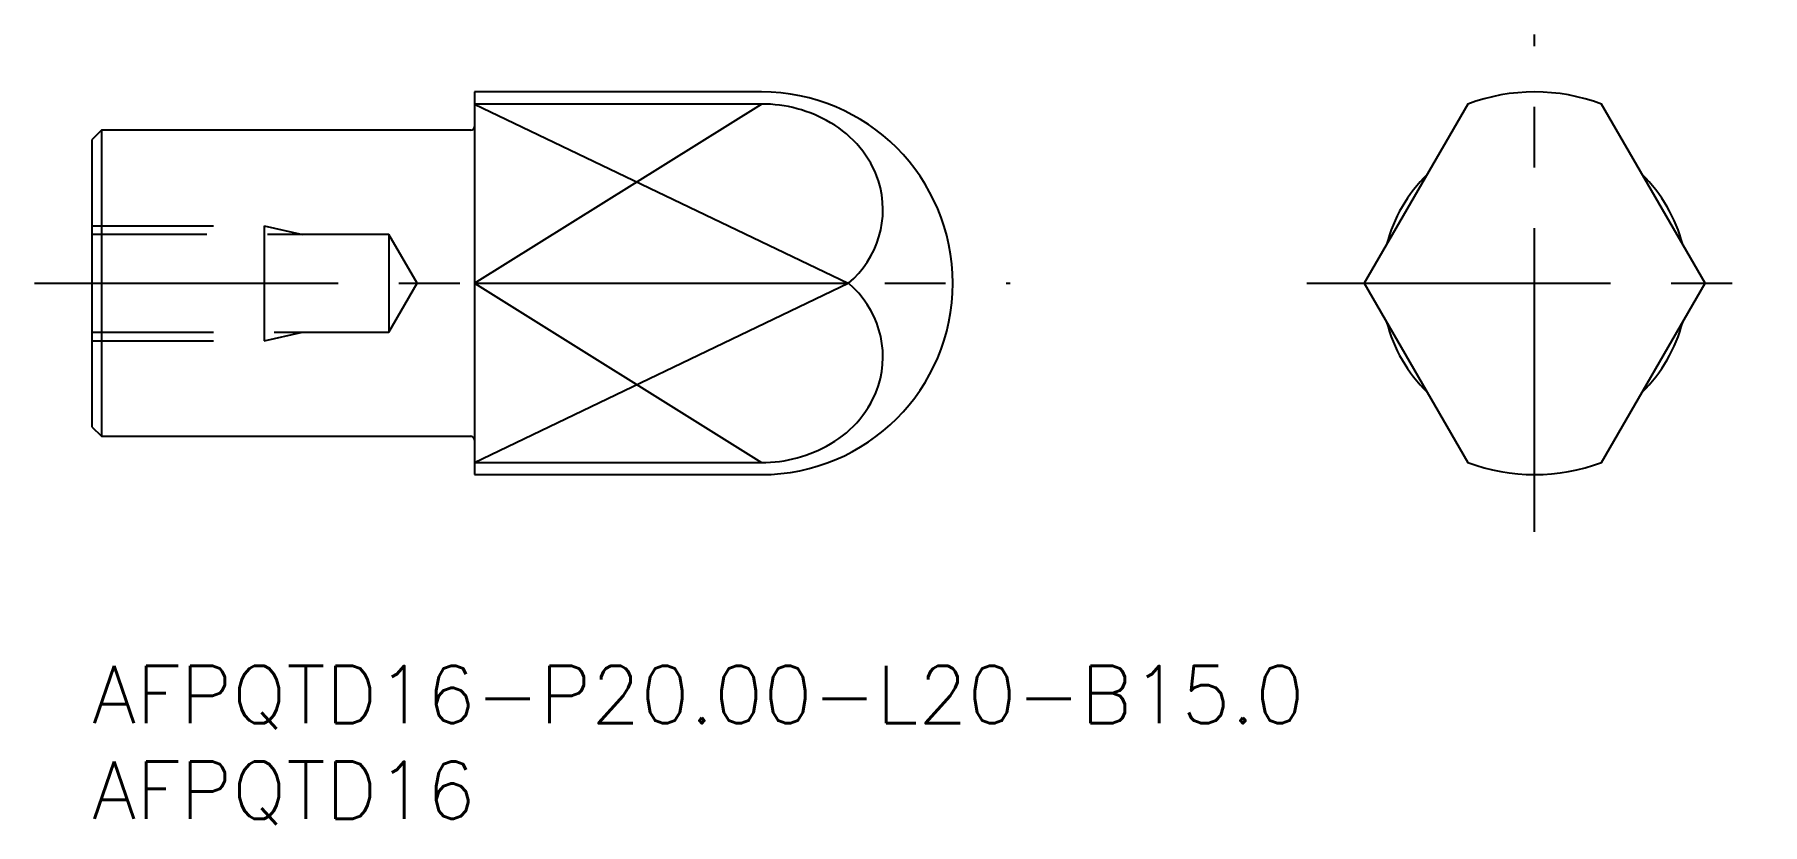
# Model space of a CAD drawing. Extents: x -3 to 87.3, y -8.3 to 33.
import ezdxf

# ---------------------------------------------------------------- set-up
doc = ezdxf.new("R2010")
doc.units = 0
doc.header["$LTSCALE"] = 0.5
doc.linetypes.add('CENTER', pattern=[50.8, 31.75, -6.35, 6.35, -6.35])
doc.linetypes.add('DASHED', pattern=[19.05, 12.7, -6.35])
for name, color, linetype in [('MSM_CENTER', 1, 'CENTER'), ('MSM_CONTINUOUS', 7, 'CONTINUOUS'), ('MSM_DASHED', 4, 'DASHED'), ('MSM_NARROW', 5, 'CONTINUOUS'), ('MSM_PART_NUMBER', 7, 'CONTINUOUS')]:
    doc.layers.add(name, color=color, linetype=linetype)
doc.styles.get("Standard").update_dxf_attribs({"font": 'txt.shx', "height": 3, "bigfont": 'bigfont.shx'})

# ---------------------------------------------------------------- blocks, each defined once
blk = doc.blocks.new('*U17')
at = {"layer": 'MSM_PART_NUMBER'}
blk.add_text('AFPQTD16-P20.00-L20-B15.0', height=3, dxfattribs=at).set_placement((0, -3))
blk = doc.blocks.new('*U18')
at = {"layer": 'MSM_PART_NUMBER'}
blk.add_text('AFPQTD16', height=3, dxfattribs=at).set_placement((0, -8))

msp = doc.modelspace()

# ---------------------------------------------------------------- linework, layer by layer
at = {"layer": 'MSM_CENTER'}
for p, q in [((75.424, 7), (75.424, 33)), ((-3, 20), (48, 20)), ((63.516, 20), (87.332, 20))]:
    msp.add_line(p, q, dxfattribs=at)
at = {"layer": 'MSM_CONTINUOUS'}
for p, q in [((35, 30), (20, 30)), ((20, 30), (20, 10)), ((35, 29.367), (20, 29.367)), ((71.924, 29.367), (66.516, 20)), ((84.332, 20), (78.924, 29.367)), ((0.5, 28), (0, 27.5)), ((0, 27.5), (0, 12.5)), ((19.8, 28), (0.5, 28)), ((0.5, 28), (0.5, 12)), ((20, 20), (39.543, 20)), ((66.516, 20), (71.924, 10.633)), ((78.924, 10.633), (84.332, 20)), ((0, 12.5), (0.5, 12)), ((0.5, 12), (19.8, 12)), ((20, 10.633), (35, 10.633)), ((20, 10), (35, 10))]:
    msp.add_line(p, q, dxfattribs=at)
for centre, radius, start, end in [((35, 20), 10, 270, 90), ((75.424, 20), 10, 69.51268, 110.48732), ((35.034, 22.308), 7.06, 59.51229, 90.27236), ((19.8, 28.2), 0.2, 270, 0), ((35.796, 23.509), 5.638, 19.04502, 59.99004), ((36.324, 23.86), 5.027, 309.83029, 17.22652), ((75.424, 20), 8, 134.65604, 165.34396), ((75.424, 20), 8, 14.65604, 45.34396), ((36.324, 16.14), 5.027, 342.77348, 50.16971), ((75.424, 20), 8, 194.65604, 225.34396), ((75.424, 20), 8, 314.65604, 345.34396), ((35.796, 16.491), 5.638, 300.00996, 340.95498), ((19.8, 11.8), 0.2, 0, 90), ((35.034, 17.692), 7.06, 269.72764, 300.48771), ((75.424, 20), 10, 249.51268, 290.48732)]:
    msp.add_arc(centre, radius, start, end, dxfattribs=at)
at = {"layer": 'MSM_DASHED'}
for p, q in [((0, 23), (9, 23)), ((9, 23), (9, 17)), ((9, 23), (11, 22.55)), ((15.528, 22.55), (0, 22.55)), ((17, 20), (15.528, 22.55)), ((15.528, 22.55), (15.528, 17.45)), ((15.528, 17.45), (17, 20)), ((0, 17.45), (15.528, 17.45)), ((9, 17), (11, 17.45)), ((0, 17), (9, 17))]:
    msp.add_line(p, q, dxfattribs=at)
at = {"layer": 'MSM_NARROW'}
for p, q in [((20, 20), (35, 29.367)), ((20, 29.367), (39.543, 20)), ((20, 20), (35, 10.633)), ((20, 10.633), (39.543, 20))]:
    msp.add_line(p, q, dxfattribs=at)

# ---------------------------------------------------------------- block references
at = {"layer": 'MSM_CONTINUOUS'}
for name in ['*U17', '*U18']:
    msp.add_blockref(name, (0, 0), dxfattribs=at)

doc.saveas('drawing.dxf')
